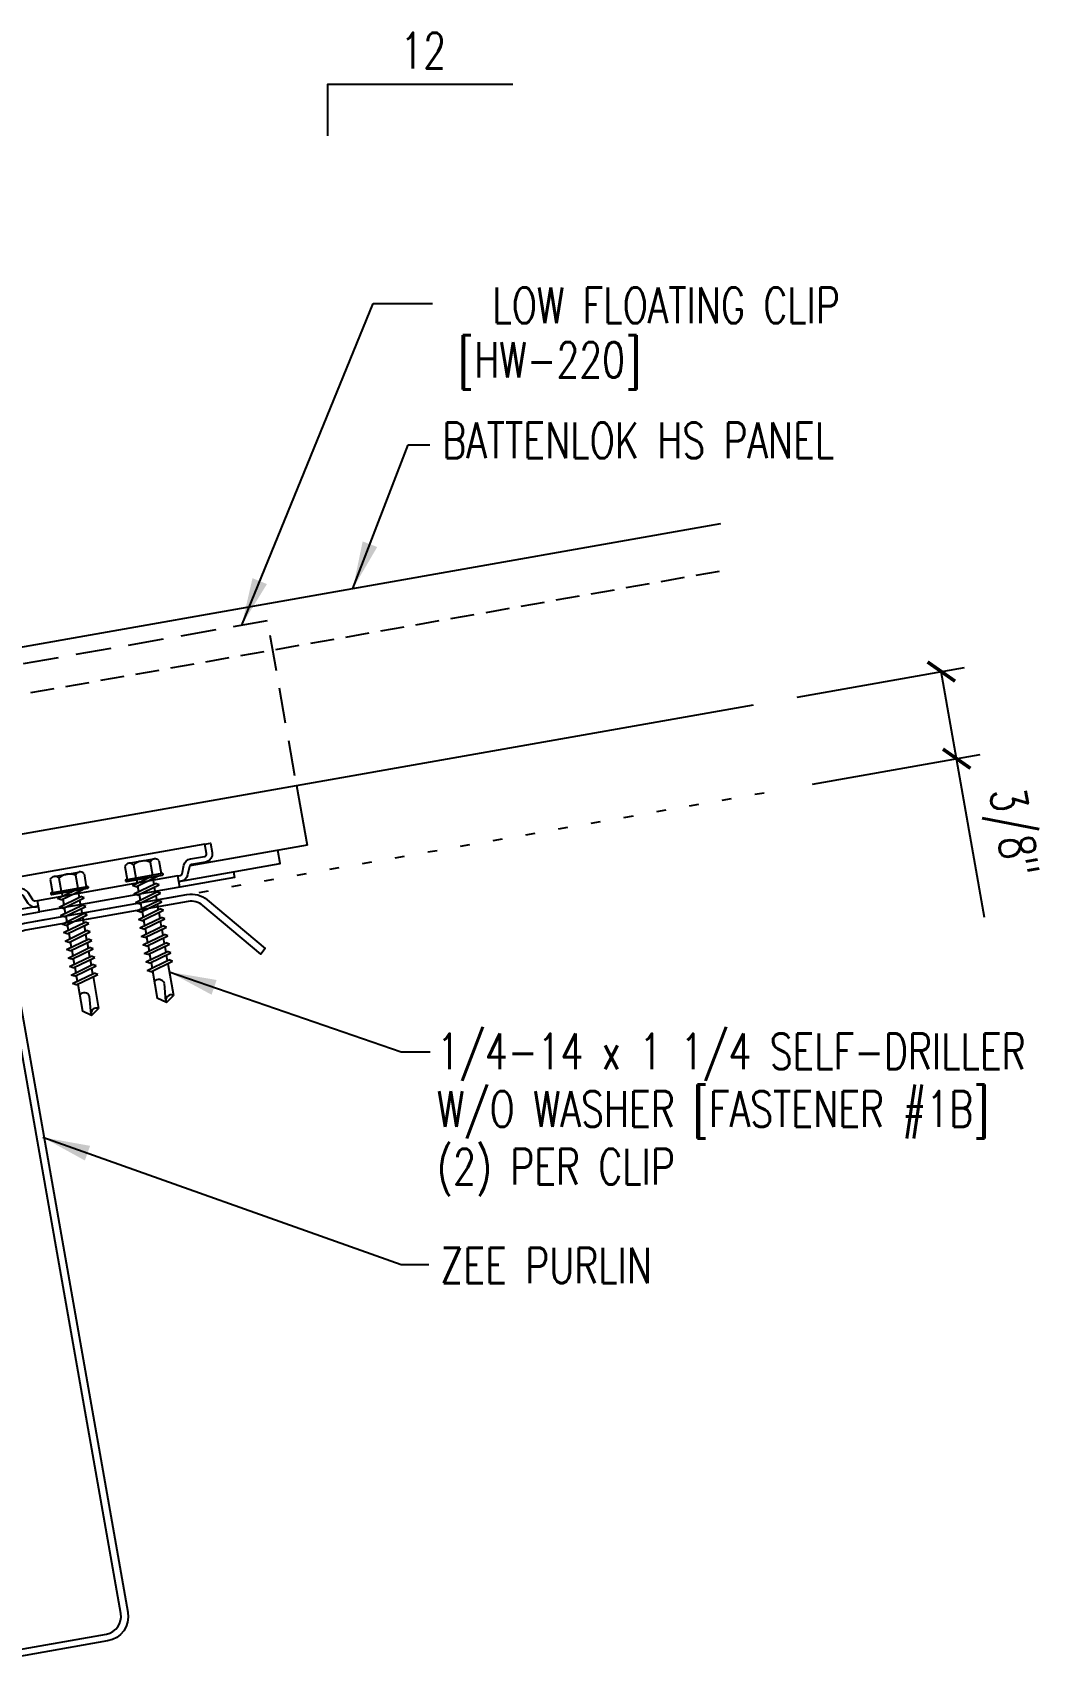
# Model space of a CAD drawing. Header units: inches. Extents: x -1 to 44.3, y 6.7 to 42.1.
# Drawn here: x 33.73 to 44.34, y 18 to 35.3 of the extents above; entities that cross this region are included whole.
import ezdxf
from ezdxf.enums import TextEntityAlignment as Align

# ---------------------------------------------------------------- set-up
doc = ezdxf.new("R2010")
doc.units = ezdxf.units.IN
doc.header["$MEASUREMENT"] = 0
for name, pattern in [('DOT', [0.25, 0, -0.25]), ('HIDDEN', [0.375, 0.25, -0.125]), ('HIDDEN2', [0.1875, 0.125, -0.0625])]:
    doc.linetypes.add(name, pattern=pattern)
for name, color, linetype in [('clip', 5, 'Continuous'), ('DIM', 2, 'Continuous'), ('FASTENER', 9, 'Continuous'), ('MARK', 1, 'Continuous'), ('PANEL', 11, 'Continuous'), ('STLA', 10, 'Continuous'), ('TEXT', 2, 'Continuous')]:
    doc.layers.add(name, color=color, linetype=linetype)
doc.styles.add('TEXT', font='SIMPLEX', dxfattribs={"width": 0.75, "height": 6})
doc.styles.add('TEXT1', font='ROMANS.shx', dxfattribs={"width": 0.75, "height": 0.375})
doc.dimstyles.new('DETAIL$7', dxfattribs={"dimscale": 4, "dimtxt": 6, "dimasz": 0.125, "dimexe": 0.0625, "dimexo": 0.125, "dimgap": 0.0625, "dimtad": 1, "dimdec": 5, "dimzin": 3, "dimdsep": 46, "dimlunit": 4, "dimtxsty": 'TEXT', "dimblk": 'ARCHTICK', "dimcen": 0.0625, "dimclrd": 7, "dimclre": 7, "dimclrt": 2, "dimadec": 0, "dimazin": 0, "dimtfac": 0.666667, "dimtdec": 5, "dimtmove": 0, "dimatfit": 3, "dimfxl": 0, "dimfrac": 2, "dimtolj": 1, "dimtzin": 3, "dimarcsym": 0})

# ---------------------------------------------------------------- blocks, each defined once
blk = doc.blocks.new('slopl1')
at = {"layer": 'MARK', "color": 6}
blk.add_lwpolyline([(0, 0), (0, 0.1368), (0.4871, 0.1368)], dxfattribs=at)
at = {"layer": 'MARK', "color": 2, "style": 'TEXT1', "width": 0.75}
blk.add_text('12', height=0.09375, dxfattribs=at).set_placement((0.1909, 0.1779))
blk.add_attdef('SLOPL1', text='', height=0.0938, dxfattribs=at).set_placement((-0.0549, 0.0243), align=Align.RIGHT)
blk = doc.blocks.new('A$C612A22A5')
at = {"layer": 'clip'}
for points in [[(-1.376, 0.083), (-1.376, 0.023), (-0.789, 0.023), (-0.789, 0.143), (-0.814, 0.143, -0.303371), (-0.838, 0.159), (-0.873, 0.244, 0.30332), (-0.953, 0.297), (-1.103, 0.297, -0.41421), (-1.129, 0.323), (-1.129, 0.423), (-1.189, 0.423), (-1.189, 0.323, 0.414221), (-1.103, 0.237), (-0.953, 0.237, -0.303367), (-0.929, 0.221), (-0.894, 0.136, 0.30332), (-0.814, 0.083), (-0.789, 0.083), (-1.876, 0.083), (-1.876, 0.227)], [(1.299, 0.083), (1.299, 0.023), (0.711, 0.023), (0.711, 0.143), (0.736, 0.143, 0.303371), (0.76, 0.159), (0.795, 0.244, -0.30332), (0.875, 0.297), (1.025, 0.297, 0.41421), (1.051, 0.323), (1.051, 0.423), (1.111, 0.423), (1.111, 0.323, -0.414221), (1.025, 0.237), (0.875, 0.237, 0.303367), (0.851, 0.221), (0.816, 0.136, -0.30332), (0.736, 0.083), (0.711, 0.083), (1.799, 0.083), (1.799, 0.227)]]:
    blk.add_lwpolyline(points, format="xyb", dxfattribs=at)
for points in [[(1.051, 0.423), (-1.129, 0.423)], [(0.711, 0.143), (-0.789, 0.143)], [(-0.439, 0.023), (-0.789, 0.023)], [(0.361, 0.023), (-0.439, 0.023)], [(0.711, 0.023), (0.361, 0.023)]]:
    blk.add_lwpolyline(points, dxfattribs=at)
blk = doc.blocks.new('sd21')
at = {"layer": 'FASTENER'}
for p, q in [((-0.181, 0.194), (-0.181, 0.055)), ((-0.135, 0.22), (0.135, 0.22)), ((-0.089, 0.194), (-0.089, 0.055)), ((0.089, 0.194), (0.089, 0.055)), ((0.181, 0.194), (0.181, 0.055)), ((-0.193, 0.055), (0.193, 0.055)), ((-0.193, 0.037), (0.193, 0.037)), ((-0.181, 0.055), (0.181, 0.055)), ((-0.139, -0.016), (0.046, 0.037)), ((-0.104, -0.036), (0.139, 0.033)), ((-0.086, 0.037), (0.086, 0.037)), ((-0.086, 0.037), (-0.086, -0.001)), ((0.086, 0.037), (0.133, 0.037)), ((0.086, 0.018), (0.086, -0.042)), ((0.139, 0.033), (0.133, 0.037)), ((-0.104, -0.036), (-0.139, -0.016)), ((-0.139, -0.107), (0.104, -0.038)), ((-0.104, -0.127), (-0.139, -0.107)), ((-0.139, -0.198), (0.104, -0.128)), ((-0.104, -0.127), (0.139, -0.058)), ((-0.104, -0.218), (0.139, -0.149)), ((-0.086, -0.031), (-0.086, -0.092)), ((-0.086, -0.122), (-0.086, -0.183)), ((0.086, -0.073), (0.086, -0.133)), ((0.086, -0.164), (0.086, -0.224)), ((0.139, -0.058), (0.104, -0.038)), ((0.139, -0.149), (0.104, -0.128)), ((-0.104, -0.218), (-0.139, -0.198)), ((-0.139, -0.289), (0.104, -0.219)), ((-0.104, -0.309), (-0.139, -0.289)), ((-0.139, -0.38), (0.104, -0.31)), ((-0.104, -0.309), (0.139, -0.239)), ((-0.104, -0.4), (0.139, -0.33)), ((-0.086, -0.213), (-0.086, -0.274)), ((-0.086, -0.304), (-0.086, -0.364)), ((0.086, -0.255), (0.086, -0.315)), ((0.086, -0.345), (0.086, -0.406)), ((0.139, -0.239), (0.104, -0.219)), ((0.139, -0.33), (0.104, -0.31)), ((-0.104, -0.4), (-0.139, -0.38)), ((-0.139, -0.47), (0.104, -0.401)), ((-0.104, -0.491), (-0.139, -0.47)), ((-0.139, -0.561), (0.104, -0.492)), ((-0.104, -0.491), (0.139, -0.421)), ((-0.104, -0.581), (0.139, -0.512)), ((-0.086, -0.395), (-0.086, -0.455)), ((-0.086, -0.486), (-0.086, -0.546)), ((0.086, -0.436), (0.086, -0.497)), ((0.139, -0.421), (0.104, -0.401)), ((0.139, -0.512), (0.104, -0.492)), ((-0.104, -0.581), (-0.139, -0.561)), ((-0.139, -0.652), (0.104, -0.583)), ((-0.104, -0.672), (-0.139, -0.652)), ((-0.139, -0.743), (0.104, -0.674)), ((-0.104, -0.672), (0.139, -0.603)), ((-0.086, -0.577), (-0.086, -0.637)), ((-0.086, -0.667), (-0.086, -0.728)), ((0.086, -0.527), (0.086, -0.588)), ((0.086, -0.618), (0.086, -0.679)), ((0.139, -0.603), (0.104, -0.583)), ((0.139, -0.694), (0.104, -0.674)), ((-0.104, -0.763), (-0.139, -0.743)), ((-0.139, -0.834), (0.104, -0.765)), ((-0.104, -0.854), (-0.139, -0.834)), ((-0.139, -0.925), (0.104, -0.856)), ((-0.104, -0.763), (0.139, -0.694)), ((-0.104, -0.854), (0.139, -0.785)), ((-0.086, -0.758), (-0.086, -0.819)), ((-0.086, -0.849), (-0.086, -0.91)), ((0.086, -0.709), (0.086, -0.77)), ((0.086, -0.8), (0.086, -0.861)), ((0.139, -0.785), (0.104, -0.765)), ((0.139, -0.876), (0.104, -0.856)), ((-0.104, -0.945), (-0.139, -0.925)), ((-0.104, -0.945), (0.139, -0.876)), ((-0.086, -0.94), (-0.086, -1.232)), ((0.086, -0.891), (0.086, -1.232)), ((-0.002, -1.277), (0.014, -1.091)), ((0, -1.293), (-0.086, -1.232)), ((0, -1.293), (0.086, -1.232))]:
    blk.add_line(p, q, dxfattribs=at)
for centre, radius, start, end in [((-0.135, 0.168), 0.0527, 29.8754, 150.1246), ((0, 0.056), 0.164, 56.9974, 123.0026), ((0.135, 0.168), 0.0527, 29.8754, 150.1246), ((-0.193, 0.046), 0.00894, 90, 270), ((0.193, 0.046), 0.00894, 270, 90), ((-0.046, -1.102), 0.0615, 11.1445, 130.906), ((0.054, -1.278), 0.0563, 55.4585, 194.8454)]:
    blk.add_arc(centre, radius, start, end, dxfattribs=at)
blk = doc.blocks.new('_ArchTick')
at = {"color": 0, "linetype": 'ByBlock', "const_width": 0.15}
blk.add_lwpolyline([(-0.5, -0.5), (0.5, 0.5)], dxfattribs=at)
blk = doc.blocks.new('FD-F1B')
at = {"layer": 'TEXT', "style": 'TEXT1', "width": 0.75}
for s, p in [('1/4-14 x 1 1/4 SELF-DRILLER', (0.0047, -0.0408)), ('W/O WASHER [FASTENER #1B]', (0.0047, -0.1926))]:
    blk.add_text(s, height=0.09375, dxfattribs=at).set_placement(p)
blk.add_attdef('(QUANTITY)', (0.0047, -0.3444), '', height=0.0938, dxfattribs=at)

msp = doc.modelspace()

# ---------------------------------------------------------------- linework, layer by layer
at = {"color": 7}
for p, q in [((41.79185, 28.29646), (43.55756, 28.6078)), ((43.76805, 25.97435), (43.31135, 28.56439)), ((41.95374, 27.37833), (43.71945, 27.68967))]:
    msp.add_line(p, q, dxfattribs=at)
at = {"layer": 'clip', "linetype": 'HIDDEN', "ltscale": 1.5}
for p in [(31.97165, 28.35623), (36.49497, 27.46591)]:
    msp.add_line(p, (36.20633, 29.10291), dxfattribs=at)
at = {"layer": 'clip'}
for p, q in [((36.51266, 27.3656), (36.62355, 26.73671)), ((36.62355, 26.73671), (35.38644, 26.51857))]:
    msp.add_line(p, q, dxfattribs=at)
at = {"layer": 'DIM', "linetype": 'DOT'}
msp.add_line((28.93551, 25.08287), (41.56221, 27.30929), dxfattribs=at)
at = {"layer": 'PANEL'}
for p, q in [((20.32907, 26.48192), (40.98753, 30.12457)), ((20.66595, 24.5714), (41.32928, 28.2149))]:
    msp.add_line(p, q, dxfattribs=at)
at = {"layer": 'PANEL', "color": 8, "linetype": 'HIDDEN2', "ltscale": 2}
msp.add_line((20.41439, 25.99809), (41.07284, 29.64073), dxfattribs=at)
at = {"layer": 'STLA'}
msp.add_lwpolyline([(31.78315, 18.62936), (32.39424, 18.11658, 0.22169466), (32.54733, 18.07556), (34.50762, 18.42122, 0.41421356), (34.65971, 18.63843), (34.01065, 22.31944), (33.43057, 25.60922, -0.41421356), (33.64326, 25.91297), (35.35735, 26.21521, -0.22169466), (35.57142, 26.15785), (36.18252, 25.64508), (36.1345, 25.58785), (35.5234, 26.10063, 0.22169466), (35.37032, 26.14164), (33.65623, 25.8394, 0.41421356), (33.50414, 25.62219), (34.08422, 22.33241), (34.73328, 18.6514, -0.41421356), (34.52059, 18.34765), (32.5603, 18.002, -0.22169466), (32.34623, 18.05936), (31.73513, 18.57213)], format="xyb", close=True, dxfattribs=at)

# ---------------------------------------------------------------- block references
at = {"color": 7, "xscale": 0.25, "yscale": 0.25, "zscale": 0.25}
for p, rotation in [((43.31135, 28.56439), 99.99999999999984), ((43.47324, 27.64626), 279.9999999999998)]:
    msp.add_blockref('_ArchTick', p, dxfattribs=dict(at, rotation=rotation))
at = {"layer": 'clip', "color": 54, "rotation": 9.999999999999824}
msp.add_blockref('A$C612A22A5', (34.58407, 26.14607), dxfattribs=at)
at = {"layer": 'FASTENER', "rotation": 9.999999999999977}
for p in [(34.91526, 26.35053), (34.12713, 26.21202)]:
    msp.add_blockref('sd21', p, dxfattribs=at)
at = {"layer": 'MARK', "xscale": 4, "yscale": 4, "zscale": 4}
msp.add_blockref('slopl1', (36.84365, 34.20979), dxfattribs=at)
at = {"layer": 'TEXT', "xscale": 4, "yscale": 4, "zscale": 4}
msp.add_blockref('FD-F1B', (37.97501, 24.53782), dxfattribs=at).add_auto_attribs({'(QUANTITY)': '(2) PER CLIP'})

# ---------------------------------------------------------------- texts
at = {"color": 2, "insert": (44.02393, 26.8605), "char_height": 0.375, "attachment_point": 5, "rotation": 280, "style": 'TEXT1'}
msp.add_mtext('\\A1;3/8"', dxfattribs=at)
at = {"layer": 'TEXT', "style": 'TEXT1', "width": 0.75}
for s, p in [('LOW FLOATING CLIP', (42.24184, 32.23632)), ('[HW-220]', (40.14551, 31.66264))]:
    msp.add_text(s, height=0.375, dxfattribs=at).set_placement(p, align=Align.RIGHT)
for s, p in [('BATTENLOK HS PANEL', (38.04873, 30.81307)), ('ZEE PURLIN', (38.03107, 22.11736))]:
    msp.add_text(s, height=0.375, dxfattribs=at).set_placement(p)

# ---------------------------------------------------------------- leaders
for points in [[(35.93493, 29.05506), (37.32004, 32.44413), (37.94502, 32.44413)], [(37.10682, 29.44029), (37.68935, 30.95362), (37.91661, 30.95362)], [(35.17063, 25.39913), (37.61519, 24.55781), (37.92314, 24.55781)], [(33.83699, 23.65609), (37.61519, 22.31551), (37.90848, 22.31551)]]:
    msp.add_leader(points, dimstyle='DETAIL$7')

doc.saveas('drawing.dxf')
